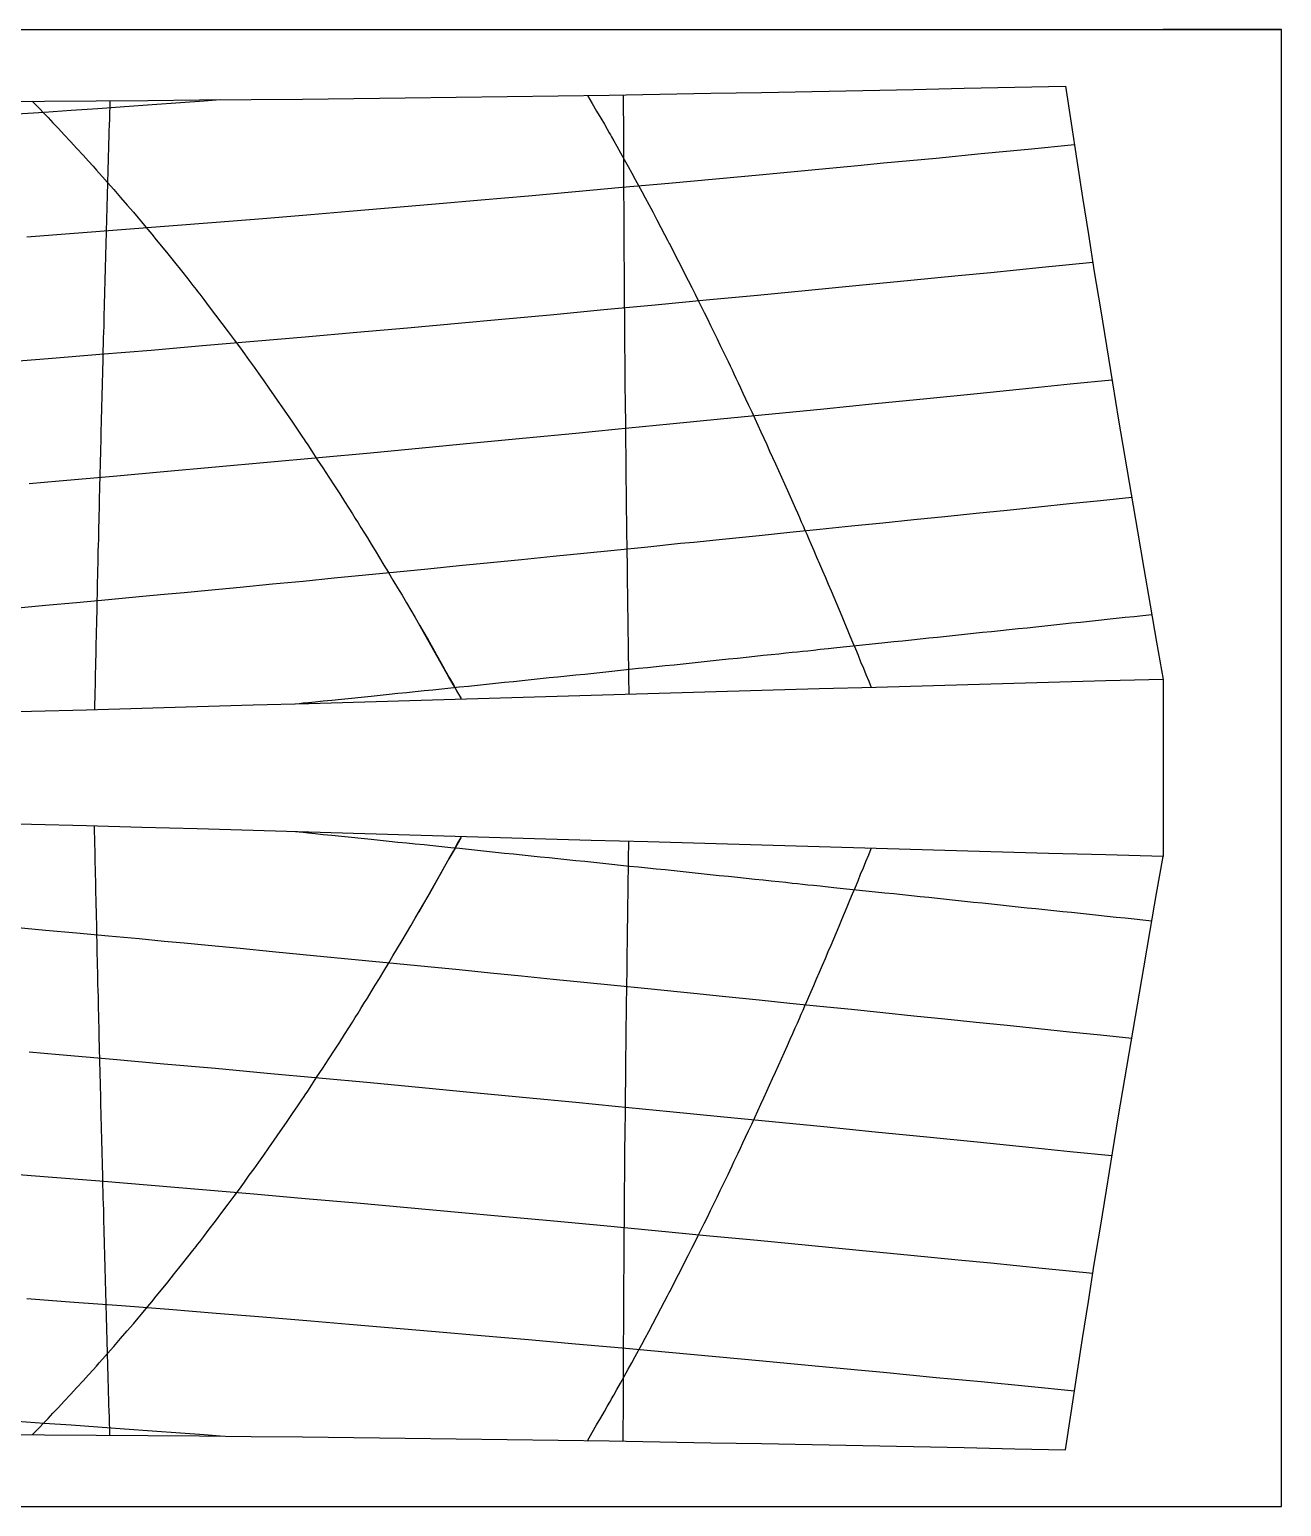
# Model space of a CAD drawing. Extents: x 0 to 10.8, y -3.3 to 3.4.
# Drawn here: x 9.761 to 10.82, y -2.412 to -1.162 of the extents above; entities that cross this region are included whole.
import ezdxf

# ---------------------------------------------------------------- set-up
doc = ezdxf.new("R2010")
doc.units = 0
doc.header["$MEASUREMENT"] = 0
for name, color, linetype in [('buttocks', 7, 'Continuous'), ('stations', 7, 'Continuous'), ('waterlines', 7, 'Continuous'), ('Борт', 7, 'Continuous')]:
    doc.layers.add(name, color=color, linetype=linetype)

msp = doc.modelspace()

# ---------------------------------------------------------------- linework, layer by layer
at = {"color": 2, "linetype": 'ByBlock'}
for p, q in [((8.3203, -1.162), (10.8203, -1.162)), ((10.8203, -2.412), (10.8203, -1.162)), ((8.3203, -2.412), (10.8203, -2.412))]:
    msp.add_line(p, q, dxfattribs=at)
at = {"color": 4, "linetype": 'ByBlock'}
msp.add_line((10.8203, -1.162), (10.7203, -1.162), dxfattribs=at)
at = {"color": 7, "linetype": 'ByBlock'}
msp.add_line((10.7203, -1.712), (10.7203, -1.862), dxfattribs=at)
at = {"layer": 'buttocks', "color": 135}
for points in [[(9.7633, -1.2226), (9.7663, -1.2256), (9.7694, -1.2288), (9.7728, -1.2324), (9.7767, -1.2364), (9.7809, -1.2408), (9.7855, -1.2457), (9.7905, -1.251), (9.7957, -1.2567), (9.8011, -1.2626), (9.8064, -1.2682), (9.8111, -1.2734), (9.815, -1.2777), (9.8178, -1.2809), (9.8201, -1.2834), (9.8229, -1.2866), (9.827, -1.2914), (9.8323, -1.2974), (9.838, -1.3041), (9.8438, -1.3107), (9.8489, -1.3166), (9.8529, -1.3213), (9.8558, -1.3248), (9.8584, -1.3279), (9.8612, -1.3312), (9.8645, -1.3352), (9.8683, -1.3399), (9.8728, -1.3454), (9.878, -1.3518), (9.8838, -1.359), (9.8896, -1.3663), (9.8949, -1.3731), (9.8993, -1.3786), (9.902, -1.3821), (9.9032, -1.3836), (9.9051, -1.386), (9.9085, -1.3905), (9.9131, -1.3966), (9.9184, -1.4036), (9.9239, -1.4109), (9.9292, -1.4179), (9.9341, -1.4245), (9.9386, -1.4306), (9.9429, -1.4365), (9.947, -1.4422), (9.9511, -1.4478), (9.9551, -1.4535), (9.9592, -1.4593), (9.9635, -1.4654), (9.9681, -1.472), (9.9731, -1.4792), (9.9784, -1.4869), (9.9835, -1.4944), (9.988, -1.501), (9.9915, -1.5062), (9.9934, -1.509), (9.9944, -1.5104), (9.9965, -1.5136), (9.9999, -1.5188), (10.0043, -1.5255), (10.0093, -1.533), (10.0143, -1.5407), (10.0191, -1.5481), (10.0235, -1.555), (10.0275, -1.5613), (10.0311, -1.567), (10.0342, -1.5718), (10.0367, -1.5759), (10.039, -1.5795), (10.0414, -1.5833), (10.044, -1.5875), (10.0469, -1.5922), (10.0501, -1.5974), (10.0535, -1.603), (10.0571, -1.609), (10.0609, -1.6152), (10.0647, -1.6215), (10.0686, -1.628), (10.0725, -1.6344), (10.0763, -1.6408), (10.08, -1.6471), (10.0837, -1.6534), (10.0874, -1.6597), (10.091, -1.666), (10.0946, -1.6723), (10.0983, -1.6786), (10.1019, -1.6849), (10.1055, -1.6912), (10.1091, -1.6976), (10.1126, -1.7039), (10.1162, -1.7103), (10.1197, -1.7166), (10.1232, -1.723), (10.1262, -1.7282), (10.1211, -1.7192), (10.1159, -1.7101), (10.1108, -1.7011), (10.1057, -1.692), (10.1006, -1.683), (10.0955, -1.674), (10.0904, -1.6649)], [(10.2332, -1.2177), (10.2372, -1.2245), (10.2409, -1.231), (10.2444, -1.237), (10.2475, -1.2422), (10.2499, -1.2464), (10.2515, -1.2493), (10.2525, -1.251), (10.2536, -1.2529), (10.2555, -1.2562), (10.258, -1.2608), (10.261, -1.2662), (10.2643, -1.2721), (10.2676, -1.278), (10.2707, -1.2836), (10.2736, -1.2889), (10.2763, -1.2939), (10.2791, -1.299), (10.2819, -1.3043), (10.285, -1.3101), (10.2884, -1.3164), (10.2919, -1.3231), (10.2953, -1.3296), (10.2984, -1.3355), (10.3009, -1.3401), (10.3024, -1.3431), (10.303, -1.3442), (10.304, -1.3461), (10.3059, -1.3499), (10.3086, -1.3552), (10.3118, -1.3613), (10.3151, -1.3679), (10.3184, -1.3744), (10.3214, -1.3804), (10.3242, -1.386), (10.3269, -1.3913), (10.3294, -1.3964), (10.332, -1.4015), (10.3346, -1.4069), (10.3373, -1.4124), (10.3401, -1.4182), (10.3428, -1.4238), (10.3455, -1.4293), (10.348, -1.4344), (10.3502, -1.439), (10.3521, -1.443), (10.3539, -1.4466), (10.3555, -1.4501), (10.3571, -1.4535), (10.3588, -1.4571), (10.3606, -1.4609), (10.3626, -1.4651), (10.3647, -1.4696), (10.367, -1.4746), (10.3695, -1.4799), (10.3721, -1.4855), (10.3747, -1.4911), (10.3773, -1.4968), (10.3799, -1.5024), (10.3824, -1.5079), (10.3849, -1.5133), (10.3873, -1.5187), (10.3898, -1.5241), (10.3923, -1.5295), (10.3948, -1.5351), (10.3973, -1.5408), (10.3999, -1.5465), (10.4023, -1.552), (10.4047, -1.5573), (10.4069, -1.5623), (10.4089, -1.5669), (10.4108, -1.5711), (10.4125, -1.575), (10.4141, -1.5787), (10.4156, -1.5821), (10.4171, -1.5856), (10.4187, -1.5892), (10.4204, -1.5932), (10.4224, -1.5978), (10.4246, -1.6029), (10.427, -1.6084), (10.4295, -1.6142), (10.432, -1.62), (10.4345, -1.6258), (10.4369, -1.6315), (10.4393, -1.637), (10.4416, -1.6425), (10.4438, -1.6478), (10.4461, -1.6532), (10.4484, -1.6586), (10.4506, -1.664), (10.4529, -1.6695), (10.4552, -1.675), (10.4575, -1.6805), (10.4598, -1.686), (10.4621, -1.6915), (10.4643, -1.697), (10.4666, -1.7025), (10.4688, -1.7079), (10.4711, -1.7134), (10.4733, -1.7189)], [(9.7633, -2.3513), (9.7663, -2.3483), (9.7694, -2.3451), (9.7728, -2.3416), (9.7767, -2.3376), (9.7809, -2.3331), (9.7855, -2.3282), (9.7905, -2.3229), (9.7957, -2.3172), (9.8011, -2.3114), (9.8064, -2.3057), (9.8111, -2.3005), (9.815, -2.2962), (9.8178, -2.2931), (9.8201, -2.2905), (9.8229, -2.2873), (9.827, -2.2826), (9.8323, -2.2765), (9.838, -2.2699), (9.8438, -2.2632), (9.8489, -2.2573), (9.8529, -2.2526), (9.8558, -2.2491), (9.8584, -2.2461), (9.8612, -2.2427), (9.8645, -2.2388), (9.8683, -2.234), (9.8728, -2.2285), (9.878, -2.2221), (9.8838, -2.2149), (9.8896, -2.2076), (9.8949, -2.2008), (9.8993, -2.1954), (9.902, -2.1919), (9.9032, -2.1903), (9.9051, -2.1879), (9.9085, -2.1834), (9.9131, -2.1774), (9.9184, -2.1704), (9.9239, -2.1631), (9.9292, -2.156), (9.9341, -2.1494), (9.9386, -2.1433), (9.9429, -2.1374), (9.947, -2.1317), (9.9511, -2.1261), (9.9551, -2.1205), (9.9592, -2.1147), (9.9635, -2.1085), (9.9681, -2.1019), (9.9731, -2.0947), (9.9784, -2.087), (9.9835, -2.0795), (9.988, -2.0729), (9.9915, -2.0678), (9.9934, -2.0649), (9.9944, -2.0635), (9.9965, -2.0604), (9.9999, -2.0551), (10.0043, -2.0484), (10.0093, -2.0409), (10.0143, -2.0332), (10.0191, -2.0258), (10.0235, -2.0189), (10.0275, -2.0126), (10.0311, -2.007), (10.0342, -2.0021), (10.0367, -1.9981), (10.039, -1.9944), (10.0414, -1.9906), (10.044, -1.9864), (10.0469, -1.9817), (10.0501, -1.9765), (10.0535, -1.9709), (10.0571, -1.965), (10.0609, -1.9588), (10.0647, -1.9524), (10.0686, -1.9459), (10.0725, -1.9395), (10.0763, -1.9331), (10.08, -1.9268), (10.0837, -1.9205), (10.0874, -1.9142), (10.091, -1.908), (10.0946, -1.9017), (10.0983, -1.8954), (10.1019, -1.889), (10.1055, -1.8827), (10.1091, -1.8763), (10.1126, -1.87), (10.1162, -1.8636), (10.1197, -1.8573), (10.1232, -1.851), (10.1262, -1.8457), (10.1211, -1.8548), (10.1159, -1.8638), (10.1108, -1.8728), (10.1057, -1.8819), (10.1006, -1.8909), (10.0955, -1.8999), (10.0904, -1.909)], [(10.2332, -2.3563), (10.2372, -2.3495), (10.2409, -2.3429), (10.2444, -2.3369), (10.2475, -2.3317), (10.2499, -2.3275), (10.2515, -2.3246), (10.2525, -2.3229), (10.2536, -2.321), (10.2555, -2.3177), (10.258, -2.3131), (10.261, -2.3077), (10.2643, -2.3019), (10.2676, -2.2959), (10.2707, -2.2903), (10.2736, -2.2851), (10.2763, -2.28), (10.2791, -2.2749), (10.2819, -2.2696), (10.285, -2.2639), (10.2884, -2.2575), (10.2919, -2.2508), (10.2953, -2.2443), (10.2984, -2.2384), (10.3009, -2.2338), (10.3024, -2.2309), (10.303, -2.2297), (10.304, -2.2278), (10.3059, -2.224), (10.3086, -2.2188), (10.3118, -2.2126), (10.3151, -2.206), (10.3184, -2.1995), (10.3214, -2.1935), (10.3242, -2.1879), (10.3269, -2.1827), (10.3294, -2.1775), (10.332, -2.1724), (10.3346, -2.1671), (10.3373, -2.1615), (10.3401, -2.1558), (10.3428, -2.1501), (10.3455, -2.1446), (10.348, -2.1395), (10.3502, -2.135), (10.3521, -2.1309), (10.3539, -2.1273), (10.3555, -2.1238), (10.3571, -2.1204), (10.3588, -2.1168), (10.3606, -2.113), (10.3626, -2.1088), (10.3647, -2.1043), (10.367, -2.0993), (10.3695, -2.094), (10.3721, -2.0885), (10.3747, -2.0828), (10.3773, -2.0771), (10.3799, -2.0715), (10.3824, -2.066), (10.3849, -2.0606), (10.3873, -2.0553), (10.3898, -2.0499), (10.3923, -2.0444), (10.3948, -2.0388), (10.3973, -2.0331), (10.3999, -2.0274), (10.4023, -2.0219), (10.4047, -2.0166), (10.4069, -2.0116), (10.4089, -2.007), (10.4108, -2.0028), (10.4125, -1.9989), (10.4141, -1.9953), (10.4156, -1.9918), (10.4171, -1.9884), (10.4187, -1.9847), (10.4204, -1.9807), (10.4224, -1.9761), (10.4246, -1.971), (10.427, -1.9655), (10.4295, -1.9597), (10.432, -1.9539), (10.4345, -1.9481), (10.4369, -1.9424), (10.4393, -1.9369), (10.4416, -1.9315), (10.4438, -1.9261), (10.4461, -1.9207), (10.4484, -1.9153), (10.4506, -1.9099), (10.4529, -1.9044), (10.4552, -1.8989), (10.4575, -1.8934), (10.4598, -1.8879), (10.4621, -1.8824), (10.4643, -1.8769), (10.4666, -1.8714), (10.4688, -1.866), (10.4711, -1.8605), (10.4733, -1.855)]]:
    msp.add_lwpolyline(points, dxfattribs=at)
at = {"layer": 'stations', "color": 135}
for points in [[(9.829, -1.2222), (9.8289, -1.2273), (9.8287, -1.2325), (9.8286, -1.2376), (9.8284, -1.2428), (9.8283, -1.248), (9.8281, -1.2531), (9.828, -1.2583), (9.8278, -1.2634), (9.8277, -1.2686), (9.8275, -1.2737), (9.8274, -1.2789), (9.8272, -1.284), (9.8271, -1.2892), (9.827, -1.2943), (9.8268, -1.2995), (9.8267, -1.3047), (9.8265, -1.3098), (9.8264, -1.315), (9.8262, -1.3201), (9.8261, -1.3253), (9.826, -1.3304), (9.8258, -1.3356), (9.8257, -1.3407), (9.8255, -1.3459), (9.8254, -1.3511), (9.8253, -1.3562), (9.8251, -1.3614), (9.825, -1.3665), (9.8248, -1.3717), (9.8247, -1.3768), (9.8246, -1.382), (9.8244, -1.3871), (9.8243, -1.3923), (9.8242, -1.3975), (9.824, -1.4026), (9.8239, -1.4078), (9.8238, -1.4129), (9.8236, -1.4181), (9.8235, -1.4232), (9.8234, -1.4284), (9.8232, -1.4335), (9.8231, -1.4387), (9.823, -1.4438), (9.8228, -1.449), (9.8227, -1.4542), (9.8226, -1.4593), (9.8224, -1.4645), (9.8223, -1.4696), (9.8222, -1.4748), (9.822, -1.4799), (9.8219, -1.4851), (9.8218, -1.4902), (9.8217, -1.4954), (9.8215, -1.5006), (9.8214, -1.5057), (9.8213, -1.5109), (9.8211, -1.516), (9.821, -1.5212), (9.8209, -1.5263), (9.8208, -1.5315), (9.8206, -1.5366), (9.8205, -1.5418), (9.8204, -1.547), (9.8203, -1.5521), (9.8201, -1.5573), (9.82, -1.5624), (9.8199, -1.5676), (9.8198, -1.5727), (9.8197, -1.5779), (9.8195, -1.5831), (9.8194, -1.5882), (9.8193, -1.5934), (9.8192, -1.5985), (9.819, -1.6037), (9.8189, -1.6088), (9.8188, -1.614), (9.8187, -1.6191), (9.8186, -1.6243), (9.8184, -1.6295), (9.8183, -1.6346), (9.8182, -1.6398), (9.8181, -1.6449), (9.818, -1.6501), (9.8179, -1.6552), (9.8177, -1.6604), (9.8176, -1.6655), (9.8175, -1.6707), (9.8174, -1.6759), (9.8173, -1.681), (9.8172, -1.6862), (9.8171, -1.6913), (9.8169, -1.6965), (9.8168, -1.7016), (9.8167, -1.7068), (9.8166, -1.712), (9.8165, -1.7171), (9.8164, -1.7223), (9.8163, -1.7274), (9.8161, -1.7326), (9.816, -1.7377)], [(10.2634, -1.2172), (10.2634, -1.2223), (10.2634, -1.2274), (10.2634, -1.2326), (10.2635, -1.2377), (10.2635, -1.2428), (10.2635, -1.248), (10.2635, -1.2531), (10.2635, -1.2582), (10.2635, -1.2634), (10.2636, -1.2685), (10.2636, -1.2736), (10.2636, -1.2788), (10.2636, -1.2839), (10.2637, -1.289), (10.2637, -1.2942), (10.2637, -1.2993), (10.2637, -1.3044), (10.2638, -1.3095), (10.2638, -1.3147), (10.2638, -1.3198), (10.2638, -1.3249), (10.2639, -1.33), (10.2639, -1.3351), (10.2639, -1.3403), (10.264, -1.3455), (10.264, -1.3507), (10.264, -1.3559), (10.2641, -1.3611), (10.2641, -1.3662), (10.2641, -1.3713), (10.2642, -1.3762), (10.2642, -1.381), (10.2642, -1.3858), (10.2643, -1.3907), (10.2643, -1.3958), (10.2644, -1.4012), (10.2644, -1.4069), (10.2645, -1.4132), (10.2645, -1.4195), (10.2646, -1.4256), (10.2646, -1.4309), (10.2646, -1.4351), (10.2647, -1.4378), (10.2647, -1.4388), (10.2647, -1.4405), (10.2647, -1.444), (10.2648, -1.4489), (10.2648, -1.4548), (10.2649, -1.4611), (10.2649, -1.4676), (10.265, -1.4737), (10.2651, -1.4794), (10.2651, -1.4846), (10.2652, -1.4896), (10.2652, -1.4944), (10.2653, -1.4992), (10.2653, -1.504), (10.2654, -1.509), (10.2654, -1.5141), (10.2655, -1.5192), (10.2655, -1.5245), (10.2656, -1.5297), (10.2656, -1.5349), (10.2657, -1.5401), (10.2657, -1.5452), (10.2658, -1.5504), (10.2659, -1.5555), (10.2659, -1.5606), (10.266, -1.5657), (10.266, -1.5708), (10.2661, -1.5759), (10.2662, -1.5811), (10.2662, -1.5862), (10.2663, -1.5913), (10.2664, -1.5965), (10.2664, -1.6016), (10.2665, -1.6067), (10.2666, -1.6119), (10.2666, -1.617), (10.2667, -1.6221), (10.2668, -1.6273), (10.2668, -1.6324), (10.2669, -1.6375), (10.267, -1.6426), (10.267, -1.6478), (10.2671, -1.6529), (10.2672, -1.658), (10.2672, -1.6632), (10.2673, -1.6683), (10.2674, -1.6734), (10.2675, -1.6786), (10.2675, -1.6837), (10.2676, -1.6888), (10.2677, -1.694), (10.2678, -1.6991), (10.2678, -1.7042), (10.2679, -1.7094), (10.268, -1.7145), (10.2681, -1.7196), (10.2681, -1.7248)], [(9.829, -2.3517), (9.8289, -2.3466), (9.8287, -2.3414), (9.8286, -2.3363), (9.8284, -2.3311), (9.8283, -2.326), (9.8281, -2.3208), (9.828, -2.3157), (9.8278, -2.3105), (9.8277, -2.3053), (9.8275, -2.3002), (9.8274, -2.295), (9.8272, -2.2899), (9.8271, -2.2847), (9.827, -2.2796), (9.8268, -2.2744), (9.8267, -2.2693), (9.8265, -2.2641), (9.8264, -2.259), (9.8262, -2.2538), (9.8261, -2.2486), (9.826, -2.2435), (9.8258, -2.2383), (9.8257, -2.2332), (9.8255, -2.228), (9.8254, -2.2229), (9.8253, -2.2177), (9.8251, -2.2126), (9.825, -2.2074), (9.8248, -2.2022), (9.8247, -2.1971), (9.8246, -2.1919), (9.8244, -2.1868), (9.8243, -2.1816), (9.8242, -2.1765), (9.824, -2.1713), (9.8239, -2.1662), (9.8238, -2.161), (9.8236, -2.1559), (9.8235, -2.1507), (9.8234, -2.1455), (9.8232, -2.1404), (9.8231, -2.1352), (9.823, -2.1301), (9.8228, -2.1249), (9.8227, -2.1198), (9.8226, -2.1146), (9.8224, -2.1095), (9.8223, -2.1043), (9.8222, -2.0991), (9.822, -2.094), (9.8219, -2.0888), (9.8218, -2.0837), (9.8217, -2.0785), (9.8215, -2.0734), (9.8214, -2.0682), (9.8213, -2.0631), (9.8211, -2.0579), (9.821, -2.0527), (9.8209, -2.0476), (9.8208, -2.0424), (9.8206, -2.0373), (9.8205, -2.0321), (9.8204, -2.027), (9.8203, -2.0218), (9.8201, -2.0166), (9.82, -2.0115), (9.8199, -2.0063), (9.8198, -2.0012), (9.8197, -1.996), (9.8195, -1.9909), (9.8194, -1.9857), (9.8193, -1.9806), (9.8192, -1.9754), (9.819, -1.9702), (9.8189, -1.9651), (9.8188, -1.9599), (9.8187, -1.9548), (9.8186, -1.9496), (9.8184, -1.9445), (9.8183, -1.9393), (9.8182, -1.9342), (9.8181, -1.929), (9.818, -1.9238), (9.8179, -1.9187), (9.8177, -1.9135), (9.8176, -1.9084), (9.8175, -1.9032), (9.8174, -1.8981), (9.8173, -1.8929), (9.8172, -1.8877), (9.8171, -1.8826), (9.8169, -1.8774), (9.8168, -1.8723), (9.8167, -1.8671), (9.8166, -1.862), (9.8165, -1.8568), (9.8164, -1.8517), (9.8163, -1.8465), (9.8161, -1.8413), (9.816, -1.8362)], [(10.2634, -2.3567), (10.2634, -2.3516), (10.2634, -2.3465), (10.2634, -2.3413), (10.2635, -2.3362), (10.2635, -2.3311), (10.2635, -2.326), (10.2635, -2.3208), (10.2635, -2.3157), (10.2635, -2.3106), (10.2636, -2.3054), (10.2636, -2.3003), (10.2636, -2.2952), (10.2636, -2.29), (10.2637, -2.2849), (10.2637, -2.2798), (10.2637, -2.2746), (10.2637, -2.2695), (10.2638, -2.2644), (10.2638, -2.2593), (10.2638, -2.2542), (10.2638, -2.249), (10.2639, -2.2439), (10.2639, -2.2388), (10.2639, -2.2336), (10.264, -2.2284), (10.264, -2.2232), (10.264, -2.218), (10.2641, -2.2128), (10.2641, -2.2077), (10.2641, -2.2026), (10.2642, -2.1977), (10.2642, -2.1929), (10.2642, -2.1881), (10.2643, -2.1832), (10.2643, -2.1781), (10.2644, -2.1728), (10.2644, -2.167), (10.2645, -2.1608), (10.2645, -2.1544), (10.2646, -2.1483), (10.2646, -2.143), (10.2646, -2.1388), (10.2647, -2.1361), (10.2647, -2.1351), (10.2647, -2.1334), (10.2647, -2.1299), (10.2648, -2.125), (10.2648, -2.1192), (10.2649, -2.1128), (10.2649, -2.1063), (10.265, -2.1002), (10.2651, -2.0946), (10.2651, -2.0893), (10.2652, -2.0843), (10.2652, -2.0795), (10.2653, -2.0747), (10.2653, -2.0699), (10.2654, -2.0649), (10.2654, -2.0598), (10.2655, -2.0547), (10.2655, -2.0495), (10.2656, -2.0442), (10.2656, -2.039), (10.2657, -2.0338), (10.2657, -2.0287), (10.2658, -2.0236), (10.2659, -2.0185), (10.2659, -2.0134), (10.266, -2.0082), (10.266, -2.0031), (10.2661, -1.998), (10.2662, -1.9929), (10.2662, -1.9877), (10.2663, -1.9826), (10.2664, -1.9775), (10.2664, -1.9723), (10.2665, -1.9672), (10.2666, -1.9621), (10.2666, -1.9569), (10.2667, -1.9518), (10.2668, -1.9467), (10.2668, -1.9415), (10.2669, -1.9364), (10.267, -1.9313), (10.267, -1.9261), (10.2671, -1.921), (10.2672, -1.9159), (10.2672, -1.9108), (10.2673, -1.9056), (10.2674, -1.9005), (10.2675, -1.8954), (10.2675, -1.8902), (10.2676, -1.8851), (10.2677, -1.88), (10.2678, -1.8748), (10.2678, -1.8697), (10.2679, -1.8646), (10.268, -1.8594), (10.2681, -1.8543), (10.2681, -1.8492)]]:
    msp.add_lwpolyline(points, dxfattribs=at)
at = {"layer": 'waterlines', "color": 135}
for points in [[(9.9225, -1.2215), (9.9087, -1.2225), (9.8888, -1.224), (9.8648, -1.2257), (9.8414, -1.2274), (9.819, -1.229), (9.7964, -1.2306), (9.7735, -1.2322), (9.7507, -1.2337)], [(10.6452, -1.2596), (10.6059, -1.2635), (10.5664, -1.2673), (10.5282, -1.271), (10.4837, -1.2752), (10.4619, -1.2773), (10.42, -1.2813), (10.3814, -1.2849), (10.3417, -1.2886), (10.3021, -1.2922), (10.2626, -1.2958), (10.2229, -1.2994), (10.1833, -1.3029), (10.1433, -1.3064), (10.1046, -1.3098), (10.0613, -1.3135), (10.0316, -1.316), (9.9991, -1.3187), (9.9585, -1.3221), (9.9189, -1.3253), (9.8788, -1.3285), (9.8388, -1.3316), (9.7988, -1.3346), (9.7588, -1.3376)], [(10.6608, -1.3592), (10.6179, -1.3634), (10.5743, -1.3678), (10.5467, -1.3705), (10.5067, -1.3744), (10.4631, -1.3787), (10.4201, -1.3828), (10.3769, -1.387), (10.3337, -1.3911), (10.2905, -1.3952), (10.2469, -1.3993), (10.2047, -1.4033), (10.1576, -1.4076), (10.1268, -1.4105), (10.0809, -1.4146), (10.0379, -1.4185), (9.9944, -1.4223), (9.9509, -1.4261), (9.9075, -1.4298), (9.864, -1.4335), (9.8205, -1.4371), (9.7769, -1.4406), (9.7337, -1.4441)], [(10.6769, -1.4587), (10.6415, -1.4622), (10.6094, -1.4655), (10.5629, -1.4702), (10.5203, -1.4745), (10.4765, -1.4788), (10.433, -1.4832), (10.3895, -1.4875), (10.3456, -1.4918), (10.3028, -1.496), (10.2565, -1.5006), (10.2234, -1.5038), (10.1814, -1.5079), (10.1367, -1.5121), (10.0934, -1.5163), (10.0496, -1.5204), (10.0059, -1.5245), (9.9622, -1.5285), (9.9185, -1.5325), (9.8746, -1.5364), (9.8317, -1.5402), (9.7861, -1.5442), (9.7608, -1.5464)], [(10.6936, -1.5581), (10.6673, -1.5608), (10.641, -1.5635), (10.6147, -1.5662), (10.5883, -1.5689), (10.562, -1.5716), (10.5356, -1.5743), (10.5093, -1.577), (10.483, -1.5797), (10.4565, -1.5824), (10.4298, -1.5851), (10.4044, -1.5877), (10.3784, -1.5904), (10.3473, -1.5936), (10.3232, -1.596), (10.312, -1.5971), (10.2843, -1.6), (10.2556, -1.6029), (10.2302, -1.6054), (10.2041, -1.608), (10.1774, -1.6107), (10.151, -1.6134), (10.1246, -1.616), (10.0982, -1.6186), (10.0718, -1.6212), (10.0454, -1.6238), (10.0189, -1.6264), (9.9927, -1.629), (9.9667, -1.6315), (9.9392, -1.6341), (9.9121, -1.6367), (9.892, -1.6386), (9.875, -1.6402), (9.8539, -1.6422), (9.8279, -1.6446), (9.8007, -1.6471), (9.7745, -1.6495), (9.7484, -1.6519)], [(10.7107, -1.6574), (10.7031, -1.6582), (10.6956, -1.6589), (10.6881, -1.6597), (10.6805, -1.6605), (10.673, -1.6613), (10.6654, -1.6621), (10.6579, -1.6629), (10.6503, -1.6637), (10.6428, -1.6645), (10.6353, -1.6653), (10.6277, -1.6661), (10.6202, -1.6669), (10.6126, -1.6677), (10.6051, -1.6685), (10.5976, -1.6692), (10.59, -1.67), (10.5825, -1.6708), (10.5749, -1.6716), (10.5673, -1.6724), (10.5597, -1.6732), (10.5521, -1.674), (10.5445, -1.6748), (10.5369, -1.6756), (10.5294, -1.6764), (10.522, -1.6772), (10.5146, -1.678), (10.5072, -1.6787), (10.4998, -1.6795), (10.4923, -1.6803), (10.4847, -1.6811), (10.4769, -1.6819), (10.4687, -1.6828), (10.4604, -1.6837), (10.4522, -1.6845), (10.4442, -1.6854), (10.4368, -1.6861), (10.43, -1.6868), (10.4243, -1.6875), (10.4195, -1.688), (10.4152, -1.6884), (10.4109, -1.6888), (10.4063, -1.6893), (10.4009, -1.6899), (10.395, -1.6905), (10.3887, -1.6912), (10.3819, -1.6919), (10.3748, -1.6926), (10.3675, -1.6934), (10.36, -1.6942), (10.3524, -1.695), (10.3447, -1.6958), (10.337, -1.6966), (10.3293, -1.6974), (10.3216, -1.6982), (10.314, -1.699), (10.3065, -1.6998), (10.2989, -1.7006), (10.2914, -1.7014), (10.2839, -1.7022), (10.2764, -1.7029), (10.2688, -1.7037), (10.2612, -1.7045), (10.2537, -1.7053), (10.2461, -1.7061), (10.2385, -1.7069), (10.2309, -1.7077), (10.2234, -1.7085), (10.2158, -1.7093), (10.2082, -1.71), (10.2007, -1.7108), (10.1931, -1.7116), (10.1856, -1.7124), (10.178, -1.7132), (10.1705, -1.714), (10.163, -1.7147), (10.1554, -1.7155), (10.1478, -1.7163), (10.1402, -1.7171), (10.1326, -1.7179), (10.125, -1.7187), (10.1174, -1.7195), (10.1098, -1.7202), (10.1023, -1.721), (10.0949, -1.7218), (10.0875, -1.7225), (10.0802, -1.7233), (10.0728, -1.724), (10.0654, -1.7248), (10.0578, -1.7256), (10.05, -1.7264), (10.0418, -1.7272), (10.0334, -1.7281), (10.025, -1.7289), (10.0169, -1.7298), (10.0094, -1.7305), (10.0027, -1.7312), (9.997, -1.7318), (9.9926, -1.7322), (9.9891, -1.7326), (9.986, -1.7329)], [(10.7107, -1.9166), (10.7031, -1.9158), (10.6956, -1.915), (10.6881, -1.9142), (10.6805, -1.9134), (10.673, -1.9126), (10.6654, -1.9118), (10.6579, -1.911), (10.6503, -1.9102), (10.6428, -1.9094), (10.6353, -1.9086), (10.6277, -1.9078), (10.6202, -1.9071), (10.6126, -1.9063), (10.6051, -1.9055), (10.5976, -1.9047), (10.59, -1.9039), (10.5825, -1.9031), (10.5749, -1.9023), (10.5673, -1.9015), (10.5597, -1.9007), (10.5521, -1.8999), (10.5445, -1.8991), (10.5369, -1.8983), (10.5294, -1.8975), (10.522, -1.8967), (10.5146, -1.896), (10.5072, -1.8952), (10.4998, -1.8944), (10.4923, -1.8936), (10.4847, -1.8928), (10.4769, -1.892), (10.4687, -1.8911), (10.4604, -1.8903), (10.4522, -1.8894), (10.4442, -1.8886), (10.4368, -1.8878), (10.43, -1.8871), (10.4243, -1.8865), (10.4195, -1.886), (10.4152, -1.8855), (10.4109, -1.8851), (10.4063, -1.8846), (10.4009, -1.884), (10.395, -1.8834), (10.3887, -1.8827), (10.3819, -1.882), (10.3748, -1.8813), (10.3675, -1.8805), (10.36, -1.8797), (10.3524, -1.8789), (10.3447, -1.8781), (10.337, -1.8773), (10.3293, -1.8765), (10.3216, -1.8757), (10.314, -1.8749), (10.3065, -1.8741), (10.2989, -1.8733), (10.2914, -1.8725), (10.2839, -1.8718), (10.2764, -1.871), (10.2688, -1.8702), (10.2612, -1.8694), (10.2537, -1.8686), (10.2461, -1.8678), (10.2385, -1.867), (10.2309, -1.8662), (10.2234, -1.8655), (10.2158, -1.8647), (10.2082, -1.8639), (10.2007, -1.8631), (10.1931, -1.8623), (10.1856, -1.8615), (10.178, -1.8607), (10.1705, -1.86), (10.163, -1.8592), (10.1554, -1.8584), (10.1478, -1.8576), (10.1402, -1.8568), (10.1326, -1.856), (10.125, -1.8552), (10.1174, -1.8545), (10.1098, -1.8537), (10.1023, -1.8529), (10.0949, -1.8521), (10.0875, -1.8514), (10.0802, -1.8506), (10.0728, -1.8499), (10.0654, -1.8491), (10.0578, -1.8483), (10.05, -1.8475), (10.0418, -1.8467), (10.0334, -1.8458), (10.025, -1.845), (10.0169, -1.8442), (10.0094, -1.8434), (10.0027, -1.8427), (9.997, -1.8421), (9.9926, -1.8417), (9.9891, -1.8413), (9.986, -1.841)], [(10.6936, -2.0159), (10.6673, -2.0132), (10.641, -2.0105), (10.6147, -2.0077), (10.5883, -2.005), (10.562, -2.0023), (10.5356, -1.9996), (10.5093, -1.9969), (10.483, -1.9942), (10.4565, -1.9915), (10.4298, -1.9888), (10.4044, -1.9862), (10.3784, -1.9835), (10.3473, -1.9804), (10.3232, -1.9779), (10.312, -1.9768), (10.2843, -1.974), (10.2556, -1.9711), (10.2302, -1.9685), (10.2041, -1.9659), (10.1774, -1.9632), (10.151, -1.9606), (10.1246, -1.9579), (10.0982, -1.9553), (10.0718, -1.9527), (10.0454, -1.9501), (10.0189, -1.9475), (9.9927, -1.945), (9.9667, -1.9425), (9.9392, -1.9398), (9.9121, -1.9372), (9.892, -1.9353), (9.875, -1.9337), (9.8539, -1.9317), (9.8279, -1.9293), (9.8007, -1.9268), (9.7745, -1.9244), (9.7484, -1.922)], [(10.6769, -2.1153), (10.6415, -2.1117), (10.6094, -2.1084), (10.5629, -2.1037), (10.5203, -2.0995), (10.4765, -2.0951), (10.433, -2.0907), (10.3895, -2.0864), (10.3456, -2.0821), (10.3028, -2.0779), (10.2565, -2.0734), (10.2234, -2.0701), (10.1814, -2.0661), (10.1367, -2.0618), (10.0934, -2.0577), (10.0496, -2.0535), (10.0059, -2.0495), (9.9622, -2.0454), (9.9185, -2.0414), (9.8746, -2.0375), (9.8317, -2.0337), (9.7861, -2.0297), (9.7608, -2.0276)], [(10.6608, -2.2147), (10.6179, -2.2105), (10.5743, -2.2062), (10.5467, -2.2034), (10.5067, -2.1995), (10.4631, -2.1953), (10.4201, -2.1911), (10.3769, -2.1869), (10.3337, -2.1828), (10.2905, -2.1787), (10.2469, -2.1746), (10.2047, -2.1706), (10.1576, -2.1663), (10.1268, -2.1635), (10.0809, -2.1593), (10.0379, -2.1554), (9.9944, -2.1516), (9.9509, -2.1478), (9.9075, -2.1441), (9.864, -2.1404), (9.8205, -2.1368), (9.7769, -2.1333), (9.7337, -2.1299)], [(10.6452, -2.3143), (10.6059, -2.3105), (10.5664, -2.3066), (10.5282, -2.303), (10.4837, -2.2987), (10.4619, -2.2966), (10.42, -2.2927), (10.3814, -2.289), (10.3417, -2.2854), (10.3021, -2.2817), (10.2626, -2.2781), (10.2229, -2.2745), (10.1833, -2.271), (10.1433, -2.2675), (10.1046, -2.2641), (10.0613, -2.2604), (10.0316, -2.2579), (9.9991, -2.2552), (9.9585, -2.2518), (9.9189, -2.2486), (9.8788, -2.2454), (9.8388, -2.2423), (9.7988, -2.2393), (9.7588, -2.2363)], [(9.9225, -2.3525), (9.9087, -2.3514), (9.8888, -2.3499), (9.8648, -2.3482), (9.8414, -2.3465), (9.819, -2.3449), (9.7964, -2.3433), (9.7735, -2.3418), (9.7507, -2.3402)]]:
    msp.add_lwpolyline(points, dxfattribs=at)
at = {"layer": 'Борт', "color": 134}
for points in [[(9.7297, -1.2228), (9.7736, -1.2225), (9.8174, -1.2223), (9.8612, -1.222), (9.9049, -1.2216), (9.9485, -1.2212), (9.992, -1.2208), (10.0354, -1.2203), (10.0788, -1.2198), (10.1221, -1.2193), (10.1653, -1.2187), (10.2084, -1.218), (10.2515, -1.2174), (10.2945, -1.2167), (10.3375, -1.2159), (10.3804, -1.2152), (10.4233, -1.2144), (10.4662, -1.2135), (10.5091, -1.2127), (10.5519, -1.2117), (10.5948, -1.2108), (10.6376, -1.2098), (10.6424, -1.2412), (10.6472, -1.2727), (10.6521, -1.3041), (10.657, -1.3355), (10.662, -1.367), (10.6671, -1.3984), (10.6722, -1.4298), (10.6773, -1.4611), (10.6825, -1.4925), (10.6878, -1.5239), (10.6931, -1.5553), (10.6984, -1.5866), (10.7038, -1.618), (10.7093, -1.6493), (10.7147, -1.6806), (10.7203, -1.712)], [(10.7203, -1.712), (10.6717, -1.7133), (10.6231, -1.7147), (10.5745, -1.716), (10.526, -1.7174), (10.4775, -1.7188), (10.4291, -1.7201), (10.3807, -1.7215), (10.3325, -1.7229), (10.2843, -1.7243), (10.2362, -1.7257), (10.1882, -1.7271), (10.1403, -1.7284), (10.0925, -1.7298), (10.0449, -1.7312), (9.9975, -1.7326), (9.9502, -1.7339), (9.903, -1.7353), (9.8561, -1.7366), (9.8093, -1.7379), (9.7627, -1.7392), (9.7163, -1.7404)], [(10.7203, -1.862), (10.6717, -1.8606), (10.6231, -1.8592), (10.5745, -1.8579), (10.526, -1.8565), (10.4775, -1.8552), (10.4291, -1.8538), (10.3807, -1.8524), (10.3325, -1.851), (10.2843, -1.8496), (10.2362, -1.8483), (10.1882, -1.8469), (10.1403, -1.8455), (10.0925, -1.8441), (10.0449, -1.8427), (9.9975, -1.8413), (9.9502, -1.84), (9.903, -1.8386), (9.8561, -1.8373), (9.8093, -1.836), (9.7627, -1.8347), (9.7163, -1.8335)], [(9.7297, -2.3512), (9.7736, -2.3514), (9.8174, -2.3517), (9.8612, -2.352), (9.9049, -2.3523), (9.9485, -2.3527), (9.992, -2.3531), (10.0354, -2.3536), (10.0788, -2.3541), (10.1221, -2.3547), (10.1653, -2.3553), (10.2084, -2.3559), (10.2515, -2.3565), (10.2945, -2.3572), (10.3375, -2.358), (10.3804, -2.3587), (10.4233, -2.3596), (10.4662, -2.3604), (10.5091, -2.3613), (10.5519, -2.3622), (10.5948, -2.3631), (10.6376, -2.3641), (10.6424, -2.3327), (10.6472, -2.3012), (10.6521, -2.2698), (10.657, -2.2384), (10.662, -2.207), (10.6671, -2.1756), (10.6722, -2.1442), (10.6773, -2.1128), (10.6825, -2.0814), (10.6878, -2.05), (10.6931, -2.0187), (10.6984, -1.9873), (10.7038, -1.956), (10.7093, -1.9246), (10.7147, -1.8933), (10.7203, -1.862)]]:
    msp.add_lwpolyline(points, dxfattribs=at)

doc.saveas('drawing.dxf')
